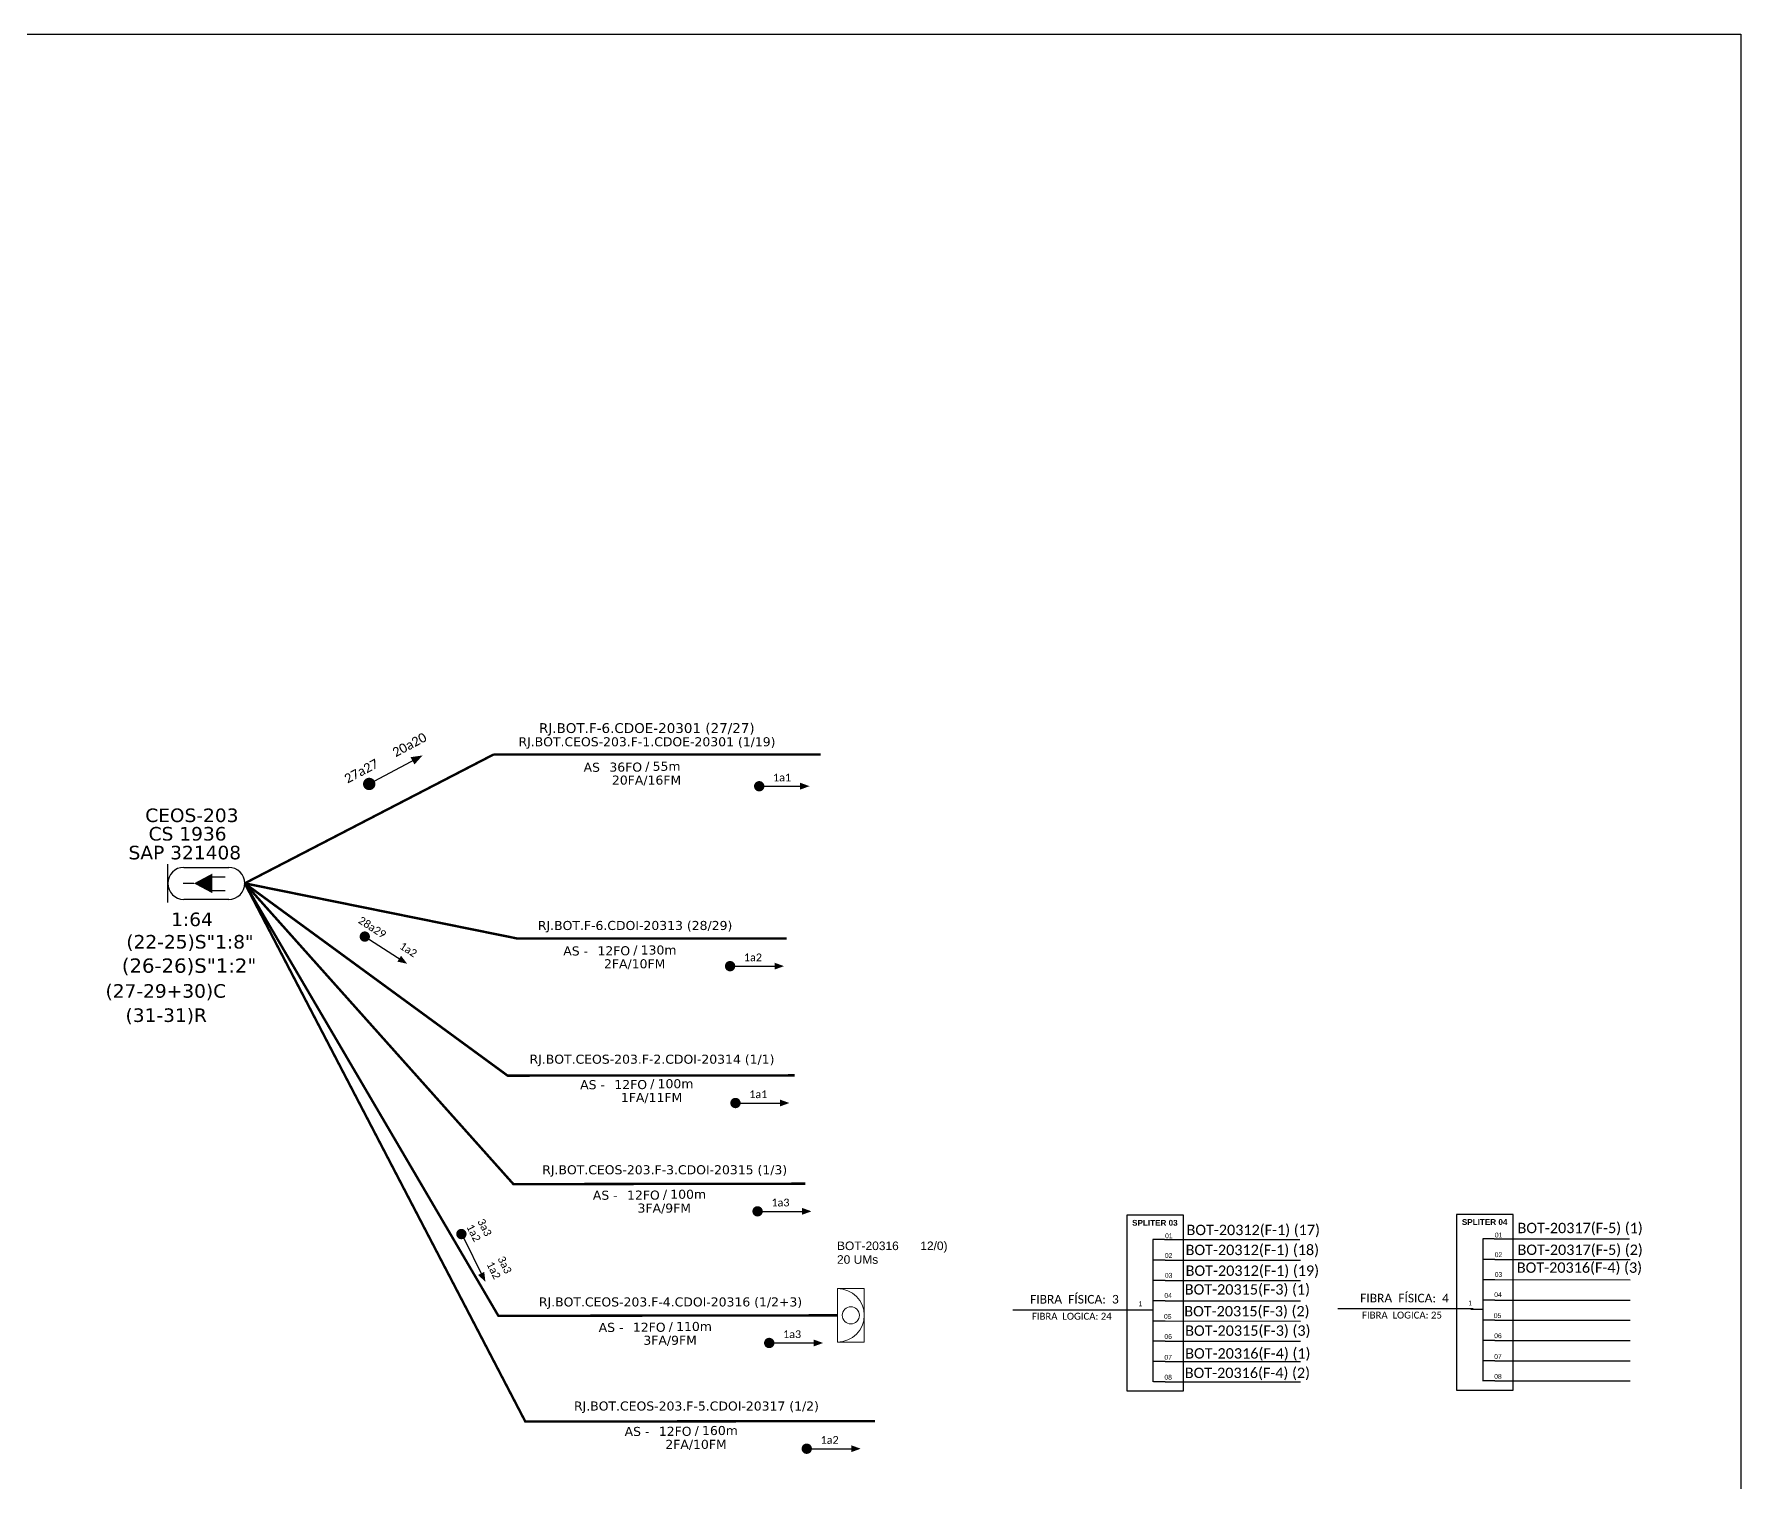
# Model space of a CAD drawing. Extents: x -4 to 837, y 1 to 595.
# Drawn here: x 474.1 to 837.2, y 287.5 to 595.3 of the extents above; entities that cross this region are included whole.
import ezdxf
from ezdxf.enums import TextEntityAlignment as Align

# ---------------------------------------------------------------- set-up
doc = ezdxf.new("R2010")
doc.units = 0
for name, color, linetype, lineweight in [("20.0-LEGENDA DOS CDO'S", 1, 'Continuous', 0), ('20.1-CDO_INTERIOR', 1, 'Continuous', 0), ('40.1-ETIQUETAS', 1, 'Continuous', 20)]:
    doc.layers.add(name, color=color, linetype=linetype, lineweight=lineweight)
for name, color, linetype in [('20.4-CEOS', 1, 'Continuous'), ('CAP a instalar', 1, 'Continuous'), ('CD a instalar', 1, 'Continuous'), ('SETA', 7, 'Continuous'), ('texto', 255, 'Continuous')]:
    doc.layers.add(name, color=color, linetype=linetype)
doc.styles.add('ARIAL', font='arial.ttf')
doc.styles.add('siredit', font='verdana.ttf')
doc.linetypes.add('FENCELINE1', pattern='A,0.25,-0.1,[133,ltypeshp.shx,S=0.1,R=0,X=-0.1,Y=0],-0.1,1', length=1.45)

# ---------------------------------------------------------------- blocks, each defined once
blk = doc.blocks.new('SETA1')
at = {"const_width": 1.1}
blk.add_lwpolyline([(-5.28, 0, 1), (-4.18, 0, 1)], format="xyb", close=True, dxfattribs=at)
at = {"layer": 'SETA'}
blk.add_lwpolyline([(-4.73, 0), (4.73, 0)], dxfattribs=at)
blk.add_solid([(4.73, 0.73), (6.74, 0), (4.73, -0.73)], dxfattribs=at)
blk = doc.blocks.new('ETIQUETA_RS5F')
at = {"layer": '40.1-ETIQUETAS', "color": 0, "style": 'siredit'}
blk.add_text('/', height=1.5, dxfattribs=at).set_placement((1.58, -1.95), align=Align.MIDDLE_RIGHT)
for tag, p in [('ETIQUETA_R_SECUNDARIA', (1.21, 2.1)), ('ETIQUETA_R_PRIMARIA', (1.21, 4.1)), ('F_ATIVAS/F_MORTAS', (1.14, -4.24))]:
    blk.add_attdef(tag, text='', height=1.5, dxfattribs=at).set_placement(p, align=Align.MIDDLE_CENTER)
for tag, p in [('TIPO_CABO', (-6.58, -2.12)), ('CAP_CABO', (0.4, -2.09))]:
    blk.add_attdef(tag, text='', height=1.5, dxfattribs=at).set_placement(p, align=Align.MIDDLE_RIGHT)
blk.add_attdef('METROS', text='', height=1.5, dxfattribs=at).set_placement((2.14, -1.95), align=Align.MIDDLE_LEFT)
for tag, p in [('FUSÃO_1', (0.85, -8.39)), ('FUSÃO_2', (0.85, -10.6)), ('FUSÃO_3', (0.85, -12.93)), ('FUSÃO_4', (0.85, -15.14)), ('FUSÃO_5', (0.85, -17.16))]:
    blk.add_attdef(tag, text='', height=1.5, dxfattribs=at).set_placement(p, align=Align.CENTER)
blk = doc.blocks.new('CDOI_INT')
at = {"layer": '20.1-CDO_INTERIOR', "color": 0, "lineweight": 18}
blk.add_lwpolyline([(4.25, -4.25), (4.25, 4.25), (0, 4.25), (0, -4.25)], close=True, dxfattribs=at)
blk.add_circle((2.12, 0), 1.36, dxfattribs=at)
blk.add_arc((0, 0), 4.25, 270, 90, dxfattribs=at)
at = {"layer": "20.0-LEGENDA DOS CDO'S", "color": 0, "style": 'ARIAL'}
for tag, p in [('CDO_N', (-0.08, 10.38)), ('SPLITER_1', (21.18, 10.38)), ('SURVEY', (-0.08, 8.2)), ('SPLITER_2', (21.19, 8.68)), ('SAP', (-0.08, 6.23)), ('1:XX', (5.94, -2.22)), ('UMS', (5.94, -4.24))]:
    blk.add_attdef(tag, p, '', height=1.36, dxfattribs=at)
blk.add_attdef('FIBRAS_UTILIZADAS', text='', height=1.36, dxfattribs=at).set_placement((15.34, 10.38), align=Align.CENTER)
blk = doc.blocks.new('CEOS_RP_CT_DRT')
at = {"layer": '20.4-CEOS', "color": 0}
for p, q in [((-4.54, 1.19), (-1.19, 1.19)), ((-1.19, -1.19), (-4.54, -1.19))]:
    blk.add_line(p, q, dxfattribs=at)
for points in [[(-5.73, -1.43), (-5.73, 1.44)], [(-3.79, 0), (-4.59, 0)], [(-2.47, 0.48), (-1.45, 0.48)], [(-2.47, -0.52), (-1.45, -0.52)]]:
    blk.add_lwpolyline(points, dxfattribs=at)
blk.add_lwpolyline([(-3.79, 0, 0, 1.47, 0), (-2.41, 0, 1.47, 1.47, 0)], format="xyseb", dxfattribs=at)
for centre, start, end in [((-4.54, 0), 90, 270), ((-1.19, 0), 270, 90)]:
    blk.add_arc(centre, 1.19, start, end, dxfattribs=at)
at = {"layer": '20.4-CEOS', "color": 7, "style": 'siredit'}
for tag, p in [('Nº_DA_CEOS', (-2.86, 5.6)), ('LOCAL', (-2.86, 4.24)), ('SAP', (-2.86, 2.78)), ('RACIO_SPLITAGEM', (-2.86, -1.88)), ('FIBRAS_SPLITTER', (-2.86, -3.58)), ('FIBRAS_TOP_C', (-2.86, -5.08)), ('RESERVA_FINAIS', (-2.86, -6.39))]:
    blk.add_attdef(tag, text='', height=1.01, dxfattribs=at).set_placement(p, align=Align.TOP_CENTER)
blk = doc.blocks.new('*U93')
at = {"layer": '20.4-CEOS', "color": 7, "style": 'siredit'}
blk.add_attdef('FIBRAS_SPLITTER', (0, 0), '', height=1.01, dxfattribs=at)
for tag, p, flags in [('ID_ATIVIDADE', (0, -1.48), 3), ('FATOR', (0, -2.79), 1), ('QTDE', (0, -4.11), 1), ('FID', (0, -5.42), 1)]:
    blk.add_attdef(tag, p, '', height=1.01, dxfattribs=dict(at, flags=flags))

msp = doc.modelspace()

# ---------------------------------------------------------------- linework, layer by layer
at = {"color": 7, "linetype": 'Continuous'}
for p, q in [((712.09, 338.96), (712.09, 308.72)), ((714.54, 338.96), (712.09, 338.96)), ((782.25, 339.12), (782.25, 308.88)), ((784.7, 339.12), (782.25, 339.12)), ((714.66, 334.58), (712.21, 334.58)), ((784.82, 334.75), (782.37, 334.75)), ((784.82, 330.44), (782.37, 330.44)), ((714.66, 330.27), (712.21, 330.27)), ((709.55, 324.04), (712.08, 324.04)), ((714.66, 325.94), (712.21, 325.94)), ((779.71, 324.2), (782.24, 324.2)), ((784.82, 326.11), (782.37, 326.11)), ((714.66, 321.65), (712.21, 321.65)), ((784.82, 321.81), (782.37, 321.81)), ((714.66, 317.35), (712.21, 317.35)), ((784.82, 317.52), (782.37, 317.52)), ((714.66, 313.04), (712.21, 313.04)), ((784.82, 313.21), (782.37, 313.21)), ((714.66, 308.74), (712.21, 308.74)), ((784.82, 308.91), (782.37, 308.91))]:
    msp.add_line(p, q, dxfattribs=at)
at = {"color": 10, "linetype": 'Continuous'}
for p, q in [((714.54, 338.96), (743.34, 338.95)), ((784.7, 339.12), (813.51, 339.11)), ((714.66, 334.58), (743.47, 334.57)), ((784.82, 334.75), (813.63, 334.74)), ((784.82, 330.45), (813.63, 330.44)), ((714.66, 330.28), (743.47, 330.27)), ((682.27, 324.03), (711.08, 324.03)), ((714.66, 325.95), (743.47, 325.94)), ((751.42, 324.31), (780.23, 324.3)), ((784.82, 326.11), (813.63, 326.11)), ((714.66, 321.66), (743.47, 321.65)), ((784.82, 321.82), (813.63, 321.81)), ((714.66, 317.36), (743.47, 317.35)), ((784.82, 317.53), (813.63, 317.52)), ((714.66, 313.05), (743.47, 313.04)), ((784.82, 313.22), (813.63, 313.21)), ((714.66, 308.74), (743.47, 308.73)), ((784.82, 308.91), (813.63, 308.9))]:
    msp.add_line(p, q, dxfattribs=at)
msp.add_lwpolyline([(-3.83, 595.26), (837.17, 595.26), (837.17, 1.26), (-3.83, 1.26)], close=True)
for points, const_width in [([(544.78, 435.53, 1), (545.94, 436.15, 1)], 1.32), ([(543.96, 403.68, 1), (544.88, 403.09, 1)], 1.1), ([(564.72, 340.63, 1), (565.22, 339.65, 1)], 1.1)]:
    msp.add_lwpolyline(points, format="xyb", close=True, dxfattribs=dict(const_width=const_width))
at = {"color": 7, "const_width": 1.1}
msp.add_lwpolyline([(627.78, 435.35, 1), (628.88, 435.35, 1)], format="xyb", close=True, dxfattribs=at)
at = {"color": 7}
for points in [[(706.54, 306.78), (718.57, 306.78), (718.57, 344.14), (706.54, 344.14)], [(776.7, 306.95), (788.73, 306.95), (788.73, 344.31), (776.7, 344.31)]]:
    msp.add_lwpolyline(points, close=True, dxfattribs=at)
at = {"layer": 'CAP a instalar', "color": 7, "linetype": 'FENCELINE1', "ltscale": 5, "const_width": 0.513}
for points in [[(518.88, 414.71), (571.85, 442.12)], [(571.85, 442.12), (641.41, 442.09)], [(634.19, 402.98), (576.86, 402.98), (518.88, 414.71)]]:
    msp.add_lwpolyline(points, dxfattribs=at)
at = {"layer": 'CD a instalar', "color": 7, "linetype": 'FENCELINE1', "ltscale": 5, "const_width": 0.513}
for points in [[(635.85, 373.88), (574.8, 373.82), (518.88, 414.71)], [(638.14, 350.85), (576.04, 350.75), (518.88, 414.71)], [(652.98, 300.37), (578.57, 300.27), (518.88, 414.71)]]:
    msp.add_lwpolyline(points, dxfattribs=at)
at = {"layer": 'CD a instalar', "color": 1, "linetype": 'FENCELINE1', "ltscale": 5, "const_width": 0.513}
msp.add_lwpolyline([(644.99, 322.86), (572.84, 322.75), (518.88, 414.71)], dxfattribs=at)
at = {"layer": 'SETA'}
for points in [[(545.36, 435.84), (555.38, 441.17)], [(544.42, 403.38), (552.37, 398.27)], [(565.33, 339.56), (569.51, 331.08)]]:
    msp.add_lwpolyline(points, dxfattribs=at)
at = {"layer": 'SETA', "color": 7}
msp.add_lwpolyline([(628.33, 435.35), (637.79, 435.35)], dxfattribs=at)
at = {"layer": 'SETA'}
for points in [[(554.15, 441.53), (556.7, 441.89), (554.98, 439.98)], [(552.14, 399.31), (553.44, 397.6), (551.35, 398.07)], [(569.84, 332.09), (570.08, 329.96), (568.53, 331.45)]]:
    msp.add_solid(points, dxfattribs=at)
at = {"layer": 'SETA', "color": 7}
msp.add_solid([(637.03, 436.1), (639.04, 435.37), (637.03, 434.63)], dxfattribs=at)

# ---------------------------------------------------------------- block references
at = {"layer": '20.4-CEOS', "color": 5}
ref = msp.add_blockref('CEOS_RP_CT_DRT', (518.88, 414.7), dxfattribs=dict(at, xscale=2.853398852348328, yscale=2.853398852348328, zscale=2.853398852348328))
ref.add_attrib('Nº_DA_CEOS', 'CEOS-203', dxfattribs={"color": 5, "height": 2.881, "style": 'siredit'}).set_placement((507.63, 430.62), align=Align.TOP_CENTER)
ref.add_attrib('LOCAL', 'CS 1936', dxfattribs={"color": 5, "height": 2.881, "style": 'siredit'}).set_placement((506.72, 426.69), align=Align.TOP_CENTER)
ref.add_attrib('SAP', 'SAP 321408', dxfattribs={"color": 5, "height": 2.881, "style": 'siredit'}).set_placement((506.13, 422.69), align=Align.TOP_CENTER)
ref.add_attrib('RACIO_SPLITAGEM', '1:64', dxfattribs={"color": 5, "height": 2.881, "style": 'siredit'}).set_placement((507.66, 408.49), align=Align.TOP_CENTER)
ref.add_attrib('FIBRAS_SPLITTER', '(22-25)S"1:8"', dxfattribs={"color": 5, "height": 2.881, "style": 'siredit'}).set_placement((507.22, 403.73), align=Align.TOP_CENTER)
ref.add_attrib('FIBRAS_TOP_C', '(27-29+30)C', dxfattribs={"color": 5, "height": 2.881, "style": 'siredit'}).set_placement((502.09, 393.27), align=Align.TOP_CENTER)
ref.add_attrib('RESERVA_FINAIS', '(31-31)R', dxfattribs={"color": 5, "height": 2.881, "style": 'siredit'}).set_placement((502.17, 388.12), align=Align.TOP_CENTER)
at = {"layer": '20.4-CEOS', "color": 0, "lineweight": 0}
ref = msp.add_blockref('*U93', (492.73, 395.7), dxfattribs=dict(at, xscale=3.01711355427842, yscale=3.01711355427842, zscale=3.01711355427842, rotation=359.9796179511374))
ref.add_attrib('FIBRAS_SPLITTER', '(26-26)S"1:2"', (492.73, 395.7), dxfattribs={"color": 5, "height": 3.0463, "rotation": 359.9796, "style": 'siredit'})
at = {"layer": '40.1-ETIQUETAS', "color": 7}
ref = msp.add_blockref('ETIQUETA_RS5F', (602.94, 442.11), dxfattribs=dict(at, xscale=1.283, yscale=1.283, zscale=1.283))
ref.add_attrib('ETIQUETA_R_PRIMARIA', 'RJ.BOT.F-6.CDOE-20301 (27/27)', dxfattribs={"color": 0, "height": 2.0899, "style": 'siredit'}).set_placement((604.41, 447.72), align=Align.MIDDLE_CENTER)
ref.add_attrib('ETIQUETA_R_SECUNDARIA', 'RJ.BOT.CEOS-203.F-1.CDOE-20301 (1/19)', dxfattribs={"color": 0, "height": 1.9245, "style": 'siredit'}).set_placement((604.45, 444.81), align=Align.MIDDLE_CENTER)
ref.add_attrib('TIPO_CABO', 'AS', dxfattribs={"color": 0, "height": 1.925, "style": 'siredit'}).set_placement((594.45, 439.39), align=Align.MIDDLE_RIGHT)
ref.add_attrib('CAP_CABO', '36FO', dxfattribs={"color": 0, "height": 1.925, "style": 'siredit'}).set_placement((603.41, 439.42), align=Align.MIDDLE_RIGHT)
ref.add_attrib('METROS', '55m', dxfattribs={"color": 0, "height": 1.925, "style": 'siredit'}).set_placement((605.65, 439.6), align=Align.MIDDLE_LEFT)
ref.add_attrib('F_ATIVAS/F_MORTAS', '20FA/16FM', dxfattribs={"color": 0, "height": 1.925, "style": 'siredit'}).set_placement((604.36, 436.66), align=Align.MIDDLE_CENTER)
at = {"layer": '40.1-ETIQUETAS', "color": 1}
ref = msp.add_blockref('CDOI_INT', (644.99, 322.86), dxfattribs=dict(at, xscale=1.336957873303117, yscale=1.336957873303117, zscale=1.336957873303117))
ref.add_attrib('CDO_N', 'BOT-20316', (644.88, 336.73), dxfattribs={"layer": "20.0-LEGENDA DOS CDO'S", "color": 0, "height": 1.819, "style": 'ARIAL'})
ref.add_attrib('FIBRAS_UTILIZADAS', '12/0)', dxfattribs={"layer": "20.0-LEGENDA DOS CDO'S", "color": 0, "height": 1.819, "style": 'ARIAL'}).set_placement((665.5, 336.73), align=Align.CENTER)
ref.add_attrib('SURVEY', '20 UMs', (644.88, 333.82), dxfattribs={"layer": "20.0-LEGENDA DOS CDO'S", "color": 0, "height": 1.819, "style": 'ARIAL'})
at = {"layer": 'CD a instalar', "color": 7}
ref = msp.add_blockref('ETIQUETA_RS5F', (600.4, 403.05), dxfattribs=dict(at, xscale=1.283039976607909, yscale=1.283039976607909, zscale=1.283039976607909))
ref.add_attrib('ETIQUETA_R_SECUNDARIA', 'RJ.BOT.F-6.CDOI-20313 (28/29)', dxfattribs={"layer": '40.1-ETIQUETAS', "color": 0, "height": 1.9246, "style": 'siredit'}).set_placement((601.92, 405.75), align=Align.MIDDLE_CENTER)
ref.add_attrib('TIPO_CABO', 'AS -', dxfattribs={"layer": '40.1-ETIQUETAS', "color": 0, "height": 1.925, "style": 'siredit'}).set_placement((591.92, 400.34), align=Align.MIDDLE_RIGHT)
ref.add_attrib('CAP_CABO', '12FO', dxfattribs={"layer": '40.1-ETIQUETAS', "color": 0, "height": 1.925, "style": 'siredit'}).set_placement((600.87, 400.37), align=Align.MIDDLE_RIGHT)
ref.add_attrib('METROS', '130m', dxfattribs={"layer": '40.1-ETIQUETAS', "color": 0, "height": 1.925, "style": 'siredit'}).set_placement((603.11, 400.54), align=Align.MIDDLE_LEFT)
ref.add_attrib('F_ATIVAS/F_MORTAS', '2FA/10FM', dxfattribs={"layer": '40.1-ETIQUETAS', "color": 0, "height": 1.925, "style": 'siredit'}).set_placement((601.83, 397.61), align=Align.MIDDLE_CENTER)
ref = msp.add_blockref('ETIQUETA_RS5F', (604, 374.62), dxfattribs=dict(at, xscale=1.283039976607909, yscale=1.283039976607909, zscale=1.283039976607909))
ref.add_attrib('ETIQUETA_R_SECUNDARIA', 'RJ.BOT.CEOS-203.F-2.CDOI-20314 (1/1)', dxfattribs={"layer": '40.1-ETIQUETAS', "color": 0, "height": 1.9246, "style": 'siredit'}).set_placement((605.52, 377.32), align=Align.MIDDLE_CENTER)
ref.add_attrib('TIPO_CABO', 'AS -', dxfattribs={"layer": '40.1-ETIQUETAS', "color": 0, "height": 1.925, "style": 'siredit'}).set_placement((595.51, 371.9), align=Align.MIDDLE_RIGHT)
ref.add_attrib('CAP_CABO', '12FO', dxfattribs={"layer": '40.1-ETIQUETAS', "color": 0, "height": 1.925, "style": 'siredit'}).set_placement((604.47, 371.93), align=Align.MIDDLE_RIGHT)
ref.add_attrib('METROS', '100m', dxfattribs={"layer": '40.1-ETIQUETAS', "color": 0, "height": 1.925, "style": 'siredit'}).set_placement((606.71, 372.11), align=Align.MIDDLE_LEFT)
ref.add_attrib('F_ATIVAS/F_MORTAS', '1FA/11FM', dxfattribs={"layer": '40.1-ETIQUETAS', "color": 0, "height": 1.925, "style": 'siredit'}).set_placement((605.43, 369.17), align=Align.MIDDLE_CENTER)
ref = msp.add_blockref('ETIQUETA_RS5F', (606.7, 351.11), dxfattribs=dict(at, xscale=1.283039976607909, yscale=1.283039976607909, zscale=1.283039976607909))
ref.add_attrib('ETIQUETA_R_SECUNDARIA', 'RJ.BOT.CEOS-203.F-3.CDOI-20315 (1/3)', dxfattribs={"layer": '40.1-ETIQUETAS', "color": 0, "height": 1.9246, "style": 'siredit'}).set_placement((608.22, 353.81), align=Align.MIDDLE_CENTER)
ref.add_attrib('TIPO_CABO', 'AS -', dxfattribs={"layer": '40.1-ETIQUETAS', "color": 0, "height": 1.925, "style": 'siredit'}).set_placement((598.21, 348.4), align=Align.MIDDLE_RIGHT)
ref.add_attrib('CAP_CABO', '12FO', dxfattribs={"layer": '40.1-ETIQUETAS', "color": 0, "height": 1.925, "style": 'siredit'}).set_placement((607.17, 348.42), align=Align.MIDDLE_RIGHT)
ref.add_attrib('METROS', '100m', dxfattribs={"layer": '40.1-ETIQUETAS', "color": 0, "height": 1.925, "style": 'siredit'}).set_placement((609.41, 348.6), align=Align.MIDDLE_LEFT)
ref.add_attrib('F_ATIVAS/F_MORTAS', '3FA/9FM', dxfattribs={"layer": '40.1-ETIQUETAS', "color": 0, "height": 1.925, "style": 'siredit'}).set_placement((608.13, 345.66), align=Align.MIDDLE_CENTER)
at = {"layer": 'CD a instalar', "color": 1}
ref = msp.add_blockref('ETIQUETA_RS5F', (607.94, 323.01), dxfattribs=dict(at, xscale=1.283039976607909, yscale=1.283039976607909, zscale=1.283039976607909))
ref.add_attrib('ETIQUETA_R_SECUNDARIA', 'RJ.BOT.CEOS-203.F-4.CDOI-20316 (1/2+3)', dxfattribs={"layer": '40.1-ETIQUETAS', "color": 0, "height": 1.9246, "style": 'siredit'}).set_placement((609.46, 325.71), align=Align.MIDDLE_CENTER)
ref.add_attrib('TIPO_CABO', 'AS -', dxfattribs={"layer": '40.1-ETIQUETAS', "color": 0, "height": 1.925, "style": 'siredit'}).set_placement((599.45, 320.3), align=Align.MIDDLE_RIGHT)
ref.add_attrib('CAP_CABO', '12FO', dxfattribs={"layer": '40.1-ETIQUETAS', "color": 0, "height": 1.925, "style": 'siredit'}).set_placement((608.41, 320.33), align=Align.MIDDLE_RIGHT)
ref.add_attrib('METROS', '110m', dxfattribs={"layer": '40.1-ETIQUETAS', "color": 0, "height": 1.925, "style": 'siredit'}).set_placement((610.65, 320.5), align=Align.MIDDLE_LEFT)
ref.add_attrib('F_ATIVAS/F_MORTAS', '3FA/9FM', dxfattribs={"layer": '40.1-ETIQUETAS', "color": 0, "height": 1.925, "style": 'siredit'}).set_placement((609.37, 317.56), align=Align.MIDDLE_CENTER)
at = {"layer": 'CD a instalar', "color": 7}
ref = msp.add_blockref('ETIQUETA_RS5F', (613.46, 300.88), dxfattribs=dict(at, xscale=1.283039976607909, yscale=1.283039976607909, zscale=1.283039976607909))
ref.add_attrib('ETIQUETA_R_SECUNDARIA', 'RJ.BOT.CEOS-203.F-5.CDOI-20317 (1/2)', dxfattribs={"layer": '40.1-ETIQUETAS', "color": 0, "height": 1.9246, "style": 'siredit'}).set_placement((614.98, 303.58), align=Align.MIDDLE_CENTER)
ref.add_attrib('TIPO_CABO', 'AS -', dxfattribs={"layer": '40.1-ETIQUETAS', "color": 0, "height": 1.925, "style": 'siredit'}).set_placement((604.97, 298.17), align=Align.MIDDLE_RIGHT)
ref.add_attrib('CAP_CABO', '12FO', dxfattribs={"layer": '40.1-ETIQUETAS', "color": 0, "height": 1.925, "style": 'siredit'}).set_placement((613.93, 298.2), align=Align.MIDDLE_RIGHT)
ref.add_attrib('METROS', '160m', dxfattribs={"layer": '40.1-ETIQUETAS', "color": 0, "height": 1.925, "style": 'siredit'}).set_placement((616.17, 298.37), align=Align.MIDDLE_LEFT)
ref.add_attrib('F_ATIVAS/F_MORTAS', '2FA/10FM', dxfattribs={"layer": '40.1-ETIQUETAS', "color": 0, "height": 1.925, "style": 'siredit'}).set_placement((614.88, 295.43), align=Align.MIDDLE_CENTER)
at = {"layer": 'SETA', "color": 2}
for p in [(626.86, 397.1), (628.01, 368), (632.71, 344.97), (635.19, 316.98), (643.18, 294.5)]:
    msp.add_blockref('SETA1', p, dxfattribs=at)

# ---------------------------------------------------------------- texts
at = {"char_height": 1.2361, "attachment_point": 5}
for s, insert, width in [('\\C10;\\fArial|b1|i0|c0|p34;\\H1x;SPLITER 03', (712.5, 342.52), 12.0319), ('{\\fArial|b1|i0|c0|p34;\\C10;SPLITER 04}', (782.66, 342.69), 11.727), ('\\C7;\\fArial|b0|i0|;\\H1.0273588255048;01 ', (715.47, 339.75), 2.479), ('\\C7;\\fArial|b0|i0|;\\H1.0273588255048;01 ', (785.63, 339.92), 2.479), ('\\C7;\\fArial|b0|i0|;\\H1.0273588255048;02 ', (715.43, 335.57), 2.6168), ('\\C7;\\fArial|b0|i0|;\\H1.0273588255048;02 ', (785.6, 335.74), 2.6168), ('\\C7;\\fArial|b0|i0|;\\H1.0273588255048;03 ', (715.43, 331.36), 2.4064), ('\\C7;\\fArial|b0|i0|;\\H1.0273588255048;03 ', (785.6, 331.53), 2.4064), ('\\C7;\\fArial|b0|i0|;\\H1.0273588255048;04 ', (715.33, 327.08), 2.6168), ('\\C7;\\fArial|b0|i0|;\\H1.0273588255048;04 ', (785.49, 327.25), 2.6168), ('\\C7;\\fArial|b0|i0|;\\H1.0273588255048;1', (709.43, 325.31), 1.2244), ('\\C7;\\fArial|b0|i0|;\\H1.0273588255048;05 ', (715.24, 322.62), 3.2184), ('\\C7;\\fArial|b0|i0|;\\H1.0273588255048;1', (779.59, 325.47), 1.2244), ('\\C7;\\fArial|b0|i0|;\\H1.0273588255048;05 ', (785.4, 322.79), 3.2184), ('\\C7;\\fArial|b0|i0|;\\H1.0273588255048;06 ', (715.33, 318.35), 2.6168), ('\\C7;\\fArial|b0|i0|;\\H1.0273588255048;06 ', (785.49, 318.51), 2.6168), ('\\C7;\\fArial|b0|i0|;\\H1.0273588255048;07 ', (715.33, 313.92), 2.6168), ('\\C7;\\fArial|b0|i0|;\\H1.0273588255048;07 ', (785.49, 314.08), 2.6168), ('\\C7;\\fArial|b0|i0|;\\H1.0273588255048;08 ', (715.33, 309.7), 2.6168), ('\\C7;\\fArial|b0|i0|;\\H1.0273588255048;08 ', (785.49, 309.87), 2.6168)]:
    msp.add_mtext(s, dxfattribs=dict(at, insert=insert, width=width))
at = {"layer": 'texto', "attachment_point": 5}
for s, insert, char_height, width, rotation in [('{\\fCalibri|b0|i0|c0|p34;\\C7;20a20}', (553.92, 444.17), 1.98, 33.4736, 28.0051), ('{\\fCalibri|b0|i0|c0|p34;\\C7;27a27}', (543.68, 438.57), 1.98, 33.4736, 28.0051), ('{\\fCalibri|b0|i0|c0|p34;\\C7;28a29}', (546, 405.36), 1.65, 27.8947, 327.2386), ('{\\fCalibri|b0|i0|c0|p34;\\C7;1a2}', (553.69, 400.61), 1.65, 27.8947, 327.2386), ('{\\fCalibri|b0|i0|c0|p34;1a2}', (567.57, 340.37), 1.65, 27.8947, 297.1618), ('{\\fCalibri|b0|i0|c0|p34;\\C1;3a3}', (569.91, 341.54), 1.65, 27.8947, 297.1618), ('{\\fCalibri|b0|i0|c0|p34;1a2}', (571.84, 332.42), 1.65, 27.8947, 296.239), ('{\\fCalibri|b0|i0|c0|p34;\\C1;3a3}', (574.18, 333.59), 1.65, 27.8947, 296.239)]:
    msp.add_mtext(s, dxfattribs=dict(at, insert=insert, char_height=char_height, width=width, rotation=rotation))
at = {"layer": 'texto', "color": 7, "insert": (633.19, 437.22), "char_height": 1.65, "width": 27.8947, "attachment_point": 5}
msp.add_mtext('{\\fCalibri|b0|i0|c0|p34;\\C7;1a1}', dxfattribs=at)
at = {"layer": 'texto'}
for s, insert, char_height, width, attachment_point in [('{\\fCalibri|b0|i0|c0|p34;\\C7;1a2}', (626.99, 398.96), 1.65, 27.8947, 5), ('{\\fCalibri|b0|i0|c0|p34;\\C7;1a1}', (628.14, 369.86), 1.65, 27.8947, 5), ('{\\fCalibri|b0|i0|c0|p34;\\C7;1a3}', (632.84, 346.83), 1.65, 27.8947, 5), ('{\\fCalibri|b0|i0|c0|p34;\\C7;BOT-20312(F-1) (17)}', (719.24, 342.12), 2.2048, 54.1683, 1), ('{\\fCalibri|b0|i0|c0|p34;\\C7;BOT-20317(F-5) (1)}', (789.66, 342.53), 2.2048, 54.1683, 1), ('{\\fCalibri|b0|i0|c0|p34;\\C7;BOT-20312(F-1) (18)}', (719.05, 337.87), 2.2048, 54.1683, 1), ('{\\fCalibri|b0|i0|c0|p34;\\C7;BOT-20317(F-5) (2)}', (789.66, 337.9), 2.2048, 54.1683, 1), ('{\\fCalibri|b0|i0|c0|p34;\\C7;BOT-20312(F-1) (19)}', (719.05, 333.46), 2.2048, 54.1683, 1), ('{\\fCalibri|b0|i0|c0|p34;\\C7;FIBRA  FÍSICA:  3}', (695.39, 326.27), 1.8373, 27.7769, 5), ('{\\fCalibri|b0|i0|c0|p34;\\C7;BOT-20315(F-3) (1)}', (718.87, 329.47), 2.2048, 54.1683, 1), ('{\\fCalibri|b0|i0|c0|p34;\\C7;FIBRA  FÍSICA:  4}', (765.62, 326.51), 1.8373, 27.7769, 5), ('{\\fCalibri|b0|i0|c0|p34;\\C7;FIBRA  LOGICA: 24}', (694.83, 322.66), 1.4699, 27.7769, 5), ('{\\fCalibri|b0|i0|c0|p34;\\C7;BOT-20315(F-3) (2)}', (718.77, 324.84), 2.2048, 54.1683, 1), ('{\\fCalibri|b0|i0|c0|p34;\\C7;FIBRA  LOGICA: 25}', (765.07, 322.9), 1.4699, 27.7769, 5), ('{\\fCalibri|b0|i0|c0|p34;\\C7;1a3}', (635.32, 318.84), 1.65, 27.8947, 5), ('{\\fCalibri|b0|i0|c0|p34;\\C7;BOT-20315(F-3) (3)}', (718.96, 320.71), 2.2048, 54.1683, 1), ('{\\fCalibri|b0|i0|c0|p34;\\C1;BOT-20316(F-4) (1)}', (718.96, 315.87), 2.2048, 54.1683, 1), ('{\\fCalibri|b0|i0|c0|p34;\\C10;BOT-20316(F-4) (2)}', (718.87, 311.73), 2.2048, 54.1683, 1), ('{\\fCalibri|b0|i0|c0|p34;\\C7;1a2}', (643.31, 296.36), 1.65, 27.8947, 5)]:
    msp.add_mtext(s, dxfattribs=dict(at, insert=insert, char_height=char_height, width=width, attachment_point=attachment_point))
at = {"layer": 'texto', "color": 1, "insert": (789.51, 334.11), "char_height": 2.2048, "width": 54.1683, "attachment_point": 1}
msp.add_mtext('{\\fCalibri|b0|i0|c0|p34;BOT-20316(F-4) (3)}', dxfattribs=at)

doc.saveas('drawing.dxf')
